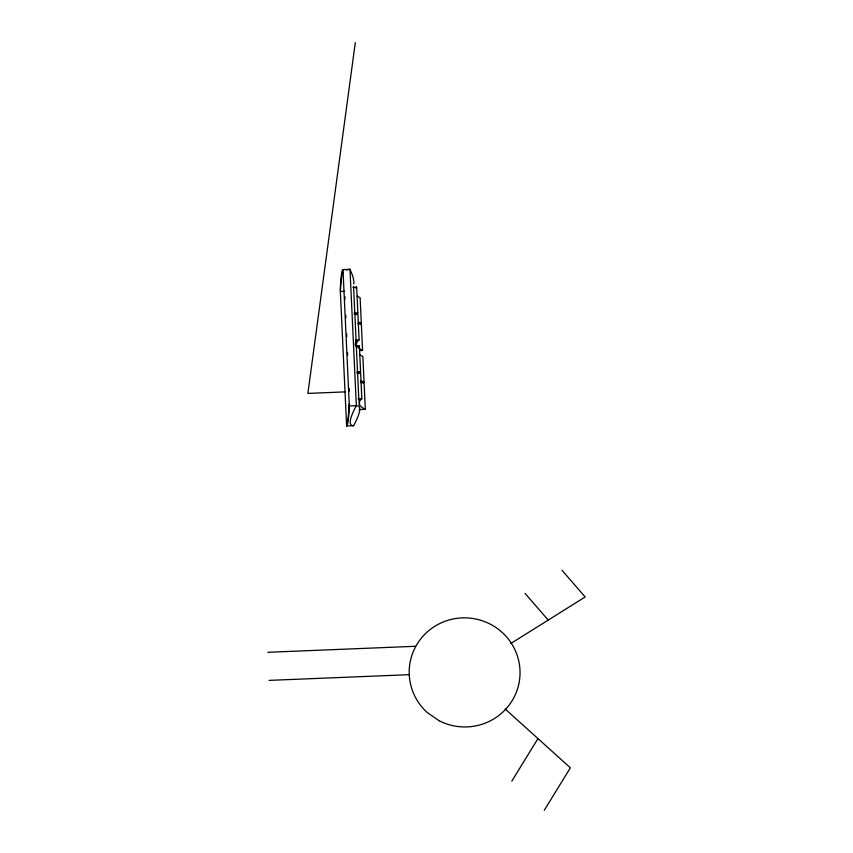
<?xml version="1.0" encoding="UTF-8"?>
<svg xmlns="http://www.w3.org/2000/svg" width="853" height="853" viewBox="0 0 853 853"><rect width="100%" height="100%" fill="white"/><g stroke="black" fill="none" stroke-linecap="round" stroke-linejoin="round"><path stroke-width="1.28" d="M349.154 404.034L349.037 406.359A320.451 10.247 87.7 0 1 346.787 422.981L346.574 423.12M355.306 42.65L307.88 393.404L345.028 391.89M355.2 344.943L355.872 340.027M353.622 425.679L355.274 422.48A229.724 23.543 -48.2 0 0 357.556 405.697L349.325 405.879A323.255 10.332 87.7 0 1 346.617 425.967L353.622 425.679A232.347 23.809 -48.2 0 1 356.298 405.633M511.853 781.113L537.955 738.581M544.257 810.35L570.358 767.817L505.2 709.035M343.023 272.47L342.81 272.608A320.451 10.247 87.7 0 0 340.56 289.231L340.443 291.555L344.644 291.374M510.883 643.45L585.169 596.972L561.988 570.273M352.907 287.312L356.639 287.098L357.844 312.902A110.229 19.587 -2.7 0 0 356.085 314.768M354.112 313.115L357.844 312.902M354.166 314.288L357.897 314.075L359.092 339.878A110.229 19.587 -2.7 0 0 357.695 347.15M357.588 323.671L361.32 323.458L360.126 297.665A110.229 19.587 -2.7 0 1 357.226 296.055M355.36 340.091L359.092 339.878M355.648 346.158L359.38 345.945L360.584 371.748A110.229 19.587 -2.7 0 0 358.825 373.614M360.094 350.572L362.578 350.434L361.384 324.641A110.229 19.587 -2.7 0 1 358.484 323.031M356.853 371.951L360.584 371.748M356.906 373.134L360.638 372.921L361.843 398.724A110.229 19.587 -2.7 0 0 365.319 409.28L359.102 409.632M360.329 382.517L364.06 382.304L362.866 356.511A110.229 19.587 -2.7 0 1 359.966 354.901M358.1 398.927L361.843 398.724M346.617 425.967L340.262 289.7A323.255 10.332 87.7 0 1 342.981 269.612L349.986 269.335L351.329 272.416A229.724 33.96 43.2 0 1 353.771 284.049M267.831 652.3L415.411 646.286M269.079 680.385L409.248 674.67M525.043 593.389L548.234 620.088M353.579 286.811L358.846 400.014A323.255 57.428 -2.7 0 1 359.401 405.004M365.319 409.28L364.124 383.487A110.229 19.587 -2.7 0 1 361.224 381.877M349.986 269.335L356.341 405.601M344.9 296.695L345.017 299.35M345.764 315.301L345.881 317.956M346.627 333.907L346.755 336.562M347.491 352.513L347.619 355.168M349.165 388.392L349.293 391.047M342.981 269.612L349.325 405.879M346.681 270.06A232.347 34.355 43.2 0 1 349.954 269.292M361.32 323.458A110.229 19.587 -2.7 0 1 358.431 321.858M355.648 288.037A110.229 19.587 -2.7 0 1 356.639 287.098M362.578 350.434A110.229 19.587 -2.7 0 1 358.569 348.003M364.06 382.304A110.229 19.587 -2.7 0 1 361.171 380.705M358.388 346.883A110.229 19.587 -2.7 0 1 359.38 345.945M439.124 720.732L427.257 712.543A55.434 54.528 7.7 0 1 443.293 621.965A55.434 54.528 7.7 0 1 519.989 674.904A55.434 54.528 7.7 0 1 439.124 720.732"/></g></svg>
